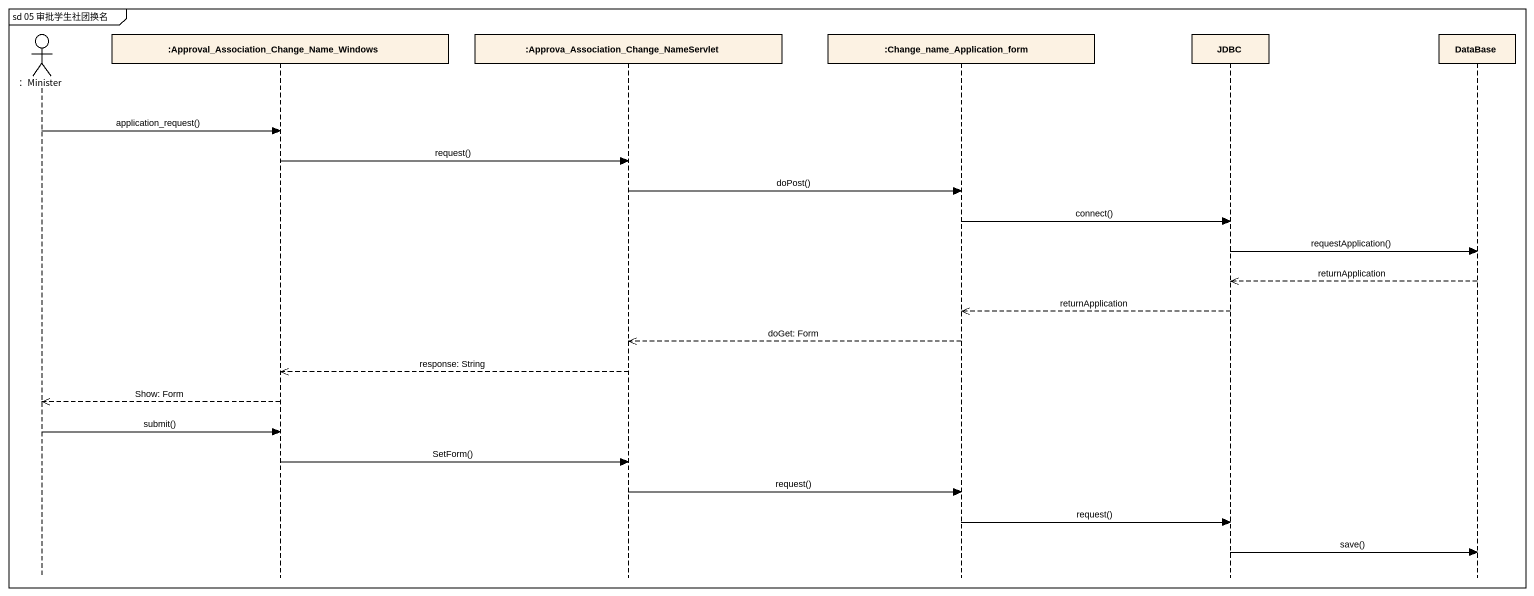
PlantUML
@startuml
mainframe sd 05 审批学生社团换名
hide footbox
actor "：Minister" as Minister
participant ":Approval_Association_Change_Name_Windows" as Approval_Association_Change
participant ":Approva_Association_Change_NameServlet" as Approva_Association_Change
participant ":Change_name_Application_form" as Change_name_Application_form
participant JDBC
participant "DataBase" as DataBase_

Minister -> Approval_Association_Change : application_request()
Approval_Association_Change -> Approva_Association_Change : request()
Approva_Association_Change -> Change_name_Application_form : doPost()
Change_name_Application_form -> JDBC : connect()
JDBC -> DataBase_ : requestApplication()
DataBase_ -->> JDBC : returnApplication
JDBC -->> Change_name_Application_form : returnApplication
Change_name_Application_form -->> Approva_Association_Change : doGet: Form
Approva_Association_Change -->> Approval_Association_Change : response: String
Approval_Association_Change -->> Minister : Show: Form
Minister -> Approval_Association_Change : submit()
Approval_Association_Change -> Approva_Association_Change : SetForm()
Approva_Association_Change -> Change_name_Application_form : request()
Change_name_Application_form -> JDBC : request()
JDBC -> DataBase_ : save()
@enduml
